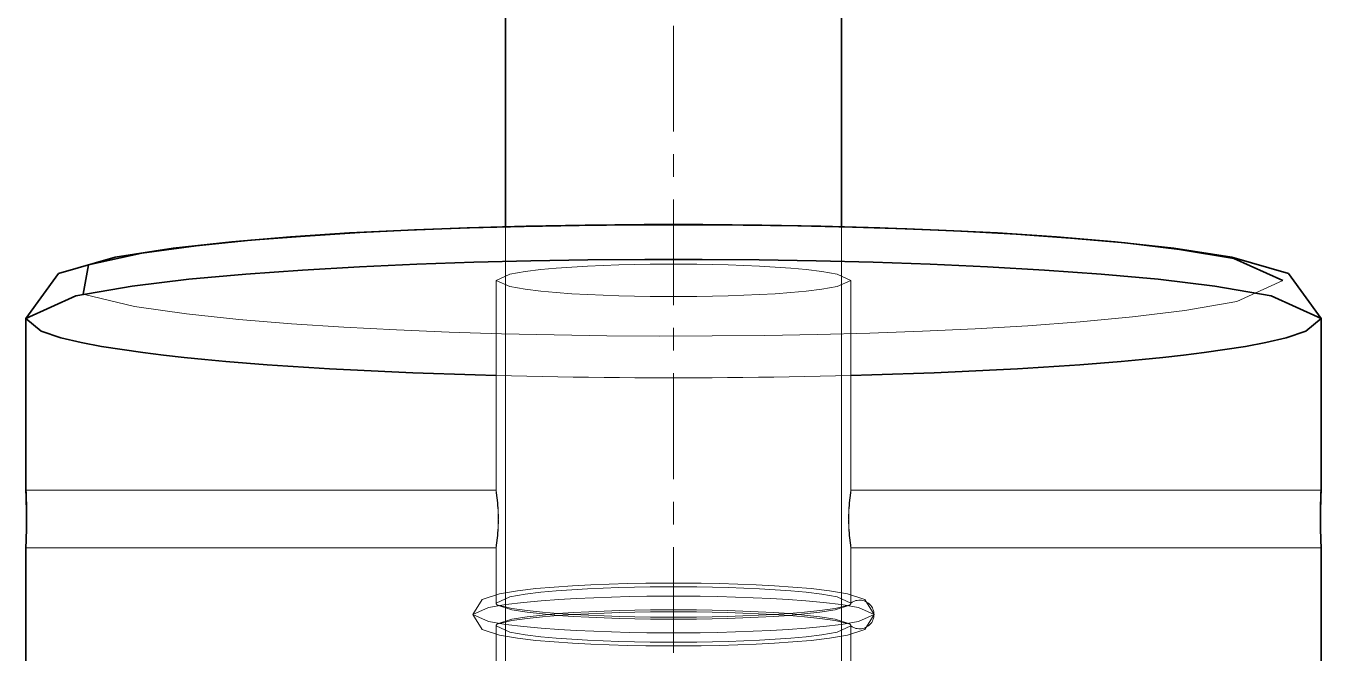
# Model space of a CAD drawing. Header units: millimetres. Extents: x 10 to 410, y 10 to 287.
# Drawn here: x 105.22 to 113.78, y 210.4 to 214.55 of the extents above; entities that cross this region are included whole.
import ezdxf

# ---------------------------------------------------------------- set-up
doc = ezdxf.new("R2010")
doc.units = ezdxf.units.MM
doc.linetypes.add('CENTER', pattern=[1.15, 0.7, -0.15, 0.15, -0.15])
doc.linetypes.add('DASHED', pattern=[0.75, 0.5, -0.25])
for name, color, linetype, lineweight in [('CENTER', 4, 'CENTER', 13), ('HIDDEN', 8, 'DASHED', 18), ('VISIBLE', 7, 'CONTINUOUS', 35)]:
    doc.layers.add(name, color=color, linetype=linetype, lineweight=lineweight)

msp = doc.modelspace()

# ---------------------------------------------------------------- linework, layer by layer
at = {"layer": 'CENTER'}
msp.add_line((109.5, 169), (109.5, 273), dxfattribs=at)
at = {"layer": 'HIDDEN'}
for points in [[(108.3895, 203.3861), (108.3895, 203.8137), (108.3895, 204.2413), (108.3895, 204.6688), (108.3895, 205.0964), (108.3895, 205.524), (108.3895, 205.9516), (108.3895, 206.3792), (108.3895, 206.8068), (108.3895, 207.2344), (108.3895, 207.662), (108.3895, 208.0896), (108.3895, 208.5171), (108.3895, 208.9447), (108.3895, 209.3723), (108.3895, 209.7999), (108.3895, 210.2275), (108.3895, 210.6551), (108.3895, 211.0827), (108.3895, 211.5103), (108.3895, 211.9379), (108.3895, 212.3655), (108.3895, 212.793), (108.3895, 213.2206)], [(110.6105, 203.3861), (110.6105, 203.8137), (110.6105, 204.2413), (110.6105, 204.6688), (110.6105, 205.0964), (110.6105, 205.524), (110.6105, 205.9516), (110.6105, 206.3792), (110.6105, 206.8068), (110.6105, 207.2344), (110.6105, 207.662), (110.6105, 208.0896), (110.6105, 208.5171), (110.6105, 208.9447), (110.6105, 209.3723), (110.6105, 209.7999), (110.6105, 210.2275), (110.6105, 210.6551), (110.6105, 211.0827), (110.6105, 211.5103), (110.6105, 211.9379), (110.6105, 212.3655), (110.6105, 212.793), (110.6105, 213.2206)], [(110.6105, 203.3861), (110.6105, 203.8137), (110.6105, 204.2413), (110.6105, 204.6688), (110.6105, 205.0964), (110.6105, 205.524), (110.6105, 205.9516), (110.6105, 206.3792), (110.6105, 206.8068), (110.6105, 207.2344), (110.6105, 207.662), (110.6105, 208.0896), (110.6105, 208.5171), (110.6105, 208.9447), (110.6105, 209.3723), (110.6105, 209.7999), (110.6105, 210.2275), (110.6105, 210.6551), (110.6105, 211.0827), (110.6105, 211.5103), (110.6105, 211.9379), (110.6105, 212.3655), (110.6105, 212.793), (110.6105, 213.2206)], [(108.326, 212.865), (108.4167, 212.9064), (108.5187, 212.924), (108.6214, 212.9363), (108.7245, 212.9457), (108.8277, 212.9531), (108.931, 212.959), (109.0344, 212.9637), (109.1378, 212.9672), (109.2413, 212.9698), (109.3448, 212.9715), (109.4483, 212.9724), (109.5517, 212.9724), (109.6552, 212.9715), (109.7587, 212.9698), (109.8622, 212.9672), (109.9656, 212.9637), (110.069, 212.959), (110.1723, 212.9531), (110.2755, 212.9457), (110.3786, 212.9363), (110.4813, 212.924), (110.5833, 212.9064), (110.674, 212.865)], [(113.5297, 212.865), (113.2253, 212.7245), (112.8824, 212.6646), (112.5368, 212.6227), (112.1902, 212.5905), (111.843, 212.5651), (111.4954, 212.5447), (111.1477, 212.5286), (110.7997, 212.516), (110.4517, 212.5068), (110.1036, 212.5005), (109.7555, 212.4971), (109.4074, 212.4964), (109.0592, 212.4985), (108.7111, 212.5035), (108.3631, 212.5113), (108.0151, 212.5223), (107.6673, 212.5367), (107.3196, 212.555), (106.9722, 212.5779), (106.6253, 212.6067), (106.2791, 212.6435), (105.9346, 212.6932), (105.5962, 212.7736)], [(110.674, 212.865), (110.5833, 212.8236), (110.4813, 212.8061), (110.3786, 212.7938), (110.2755, 212.7844), (110.1723, 212.777), (110.069, 212.7711), (109.9656, 212.7664), (109.8622, 212.7629), (109.7587, 212.7603), (109.6552, 212.7586), (109.5517, 212.7577), (109.4483, 212.7577), (109.3448, 212.7586), (109.2413, 212.7603), (109.1378, 212.7629), (109.0344, 212.7664), (108.931, 212.7711), (108.8277, 212.777), (108.7245, 212.7844), (108.6214, 212.7938), (108.5187, 212.8061), (108.4167, 212.8236), (108.326, 212.865)], [(108.326, 211.4748), (108.326, 211.5352), (108.326, 211.5957), (108.326, 211.6561), (108.326, 211.7166), (108.326, 211.777), (108.326, 211.8375), (108.326, 211.8979), (108.326, 211.9584), (108.326, 212.0188), (108.326, 212.0792), (108.326, 212.1397), (108.326, 212.2001), (108.326, 212.2606), (108.326, 212.321), (108.326, 212.3815), (108.326, 212.4419), (108.326, 212.5024), (108.326, 212.5628), (108.326, 212.6233), (108.326, 212.6837), (108.326, 212.7441), (108.326, 212.8046), (108.326, 212.865)], [(110.674, 211.4748), (110.674, 211.5352), (110.674, 211.5957), (110.674, 211.6561), (110.674, 211.7166), (110.674, 211.777), (110.674, 211.8375), (110.674, 211.8979), (110.674, 211.9584), (110.674, 212.0188), (110.674, 212.0792), (110.674, 212.1397), (110.674, 212.2001), (110.674, 212.2606), (110.674, 212.321), (110.674, 212.3815), (110.674, 212.4419), (110.674, 212.5024), (110.674, 212.5628), (110.674, 212.6233), (110.674, 212.6837), (110.674, 212.7441), (110.674, 212.8046), (110.674, 212.865)], [(110.674, 212.865), (110.674, 212.865), (110.674, 212.865), (110.674, 212.865), (110.674, 212.865), (110.674, 212.865), (110.674, 212.865), (110.674, 212.865), (110.674, 212.865), (110.674, 212.865), (110.674, 212.865), (110.674, 212.865), (110.674, 212.865), (110.674, 212.865), (110.674, 212.865), (110.674, 212.865), (110.674, 212.865), (110.674, 212.865), (110.674, 212.865), (110.674, 212.865), (110.674, 212.865), (110.674, 212.865), (110.674, 212.865), (110.674, 212.865)], [(110.674, 211.4748), (110.674, 211.5352), (110.674, 211.5957), (110.674, 211.6561), (110.674, 211.7166), (110.674, 211.777), (110.674, 211.8375), (110.674, 211.8979), (110.674, 211.9584), (110.674, 212.0188), (110.674, 212.0792), (110.674, 212.1397), (110.674, 212.2001), (110.674, 212.2606), (110.674, 212.321), (110.674, 212.3815), (110.674, 212.4419), (110.674, 212.5024), (110.674, 212.5628), (110.674, 212.6233), (110.674, 212.6837), (110.674, 212.7441), (110.674, 212.8046), (110.674, 212.865)], [(110.674, 212.2353), (110.5719, 212.2328), (110.4699, 212.2305), (110.3678, 212.2285), (110.2657, 212.2266), (110.1636, 212.2251), (110.0615, 212.2237), (109.9594, 212.2226), (109.8573, 212.2217), (109.7552, 212.221), (109.6531, 212.2206), (109.551, 212.2204), (109.449, 212.2204), (109.3469, 212.2206), (109.2448, 212.221), (109.1427, 212.2217), (109.0406, 212.2226), (108.9385, 212.2237), (108.8364, 212.2251), (108.7343, 212.2266), (108.6322, 212.2285), (108.5301, 212.2305), (108.4281, 212.2328), (108.326, 212.2353)], [(105.2165, 211.4756), (105.3517, 211.4756), (105.4869, 211.4756), (105.6221, 211.4756), (105.7573, 211.4756), (105.8925, 211.4756), (106.0277, 211.4756), (106.1629, 211.4756), (106.2981, 211.4756), (106.4333, 211.4756), (106.5685, 211.4756), (106.7037, 211.4756), (106.8389, 211.4756), (106.9741, 211.4756), (107.1093, 211.4756), (107.2445, 211.4756), (107.3797, 211.4756), (107.5149, 211.4756), (107.6501, 211.4756), (107.7853, 211.4756), (107.9205, 211.4756), (108.0557, 211.4756), (108.1909, 211.4756), (108.3261, 211.4756)], [(108.326, 211.4748), (108.326, 211.4748), (108.326, 211.4749), (108.326, 211.4749), (108.326, 211.4749), (108.326, 211.475), (108.326, 211.475), (108.326, 211.475), (108.326, 211.4751), (108.326, 211.4751), (108.326, 211.4752), (108.326, 211.4752), (108.326, 211.4752), (108.326, 211.4753), (108.326, 211.4753), (108.326, 211.4753), (108.326, 211.4754), (108.326, 211.4754), (108.326, 211.4754), (108.3261, 211.4755), (108.3261, 211.4755), (108.3261, 211.4755), (108.3261, 211.4756), (108.3261, 211.4756)], [(108.3261, 211.4756), (108.3296, 211.4594), (108.3322, 211.443), (108.3344, 211.4266), (108.3362, 211.4101), (108.3378, 211.3935), (108.339, 211.377), (108.34, 211.3604), (108.3408, 211.3439), (108.3413, 211.3273), (108.3415, 211.3107), (108.3415, 211.2941), (108.3413, 211.2775), (108.3408, 211.2609), (108.3401, 211.2443), (108.3392, 211.2277), (108.3381, 211.2112), (108.3367, 211.1946), (108.3352, 211.1781), (108.3335, 211.1616), (108.3317, 211.1451), (108.3297, 211.1286), (108.3277, 211.1121), (108.326, 211.0956)], [(108.3261, 211.0948), (108.3296, 211.111), (108.3322, 211.1274), (108.3344, 211.1439), (108.3362, 211.1604), (108.3378, 211.1769), (108.339, 211.1934), (108.34, 211.21), (108.3408, 211.2266), (108.3413, 211.2432), (108.3415, 211.2598), (108.3415, 211.2764), (108.3413, 211.2929), (108.3408, 211.3095), (108.3401, 211.3261), (108.3392, 211.3427), (108.3381, 211.3593), (108.3367, 211.3758), (108.3352, 211.3923), (108.3335, 211.4088), (108.3317, 211.4253), (108.3297, 211.4418), (108.3277, 211.4583), (108.326, 211.4748)], [(110.6739, 211.4756), (110.6704, 211.4594), (110.6678, 211.443), (110.6656, 211.4266), (110.6638, 211.4101), (110.6622, 211.3935), (110.661, 211.377), (110.66, 211.3604), (110.6592, 211.3439), (110.6587, 211.3273), (110.6585, 211.3107), (110.6585, 211.2941), (110.6587, 211.2775), (110.6592, 211.2609), (110.6599, 211.2443), (110.6608, 211.2277), (110.6619, 211.2112), (110.6633, 211.1946), (110.6648, 211.1781), (110.6665, 211.1616), (110.6683, 211.1451), (110.6703, 211.1286), (110.6723, 211.1121), (110.674, 211.0956)], [(110.6739, 211.0948), (110.6704, 211.111), (110.6678, 211.1274), (110.6656, 211.1439), (110.6638, 211.1604), (110.6622, 211.1769), (110.661, 211.1934), (110.66, 211.21), (110.6592, 211.2266), (110.6587, 211.2432), (110.6585, 211.2598), (110.6585, 211.2764), (110.6587, 211.2929), (110.6592, 211.3095), (110.6599, 211.3261), (110.6608, 211.3427), (110.6619, 211.3593), (110.6633, 211.3758), (110.6648, 211.3923), (110.6665, 211.4088), (110.6683, 211.4253), (110.6703, 211.4418), (110.6723, 211.4583), (110.674, 211.4748)], [(110.674, 211.4748), (110.674, 211.4748), (110.674, 211.4749), (110.674, 211.4749), (110.674, 211.4749), (110.674, 211.475), (110.674, 211.475), (110.674, 211.475), (110.674, 211.4751), (110.674, 211.4751), (110.674, 211.4752), (110.674, 211.4752), (110.674, 211.4752), (110.674, 211.4753), (110.674, 211.4753), (110.674, 211.4753), (110.674, 211.4754), (110.674, 211.4754), (110.674, 211.4754), (110.6739, 211.4755), (110.6739, 211.4755), (110.6739, 211.4755), (110.6739, 211.4756), (110.6739, 211.4756)], [(110.6739, 211.4756), (110.8091, 211.4756), (110.9443, 211.4756), (111.0795, 211.4756), (111.2147, 211.4756), (111.3499, 211.4756), (111.4851, 211.4756), (111.6203, 211.4756), (111.7555, 211.4756), (111.8907, 211.4756), (112.0259, 211.4756), (112.1611, 211.4756), (112.2963, 211.4756), (112.4315, 211.4756), (112.5667, 211.4756), (112.7019, 211.4756), (112.8371, 211.4756), (112.9723, 211.4756), (113.1075, 211.4756), (113.2427, 211.4756), (113.3779, 211.4756), (113.5131, 211.4756), (113.6483, 211.4756), (113.7835, 211.4756)], [(110.674, 211.4748), (110.674, 211.4748), (110.674, 211.4748), (110.674, 211.4748), (110.674, 211.4748), (110.674, 211.4748), (110.674, 211.4748), (110.674, 211.4748), (110.674, 211.4748), (110.674, 211.4748), (110.674, 211.4748), (110.674, 211.4748), (110.674, 211.4748), (110.674, 211.4748), (110.674, 211.4748), (110.674, 211.4748), (110.674, 211.4748), (110.674, 211.4748), (110.674, 211.4748), (110.674, 211.4748), (110.674, 211.4748), (110.674, 211.4748), (110.674, 211.4748), (110.674, 211.4748)], [(105.2165, 211.0948), (105.2171, 211.1031), (105.2175, 211.1114), (105.2179, 211.1197), (105.2182, 211.128), (105.2185, 211.1363), (105.2188, 211.1445), (105.2191, 211.1528), (105.2193, 211.1611), (105.2195, 211.1694), (105.2197, 211.1777), (105.2199, 211.186), (105.2201, 211.1943), (105.2202, 211.2026), (105.2203, 211.2109), (105.2204, 211.2192), (105.2205, 211.2275), (105.2206, 211.2358), (105.2207, 211.2441), (105.2207, 211.2524), (105.2207, 211.2607), (105.2207, 211.269), (105.2207, 211.2773), (105.2207, 211.2856)], [(113.7835, 211.0948), (113.7829, 211.1031), (113.7825, 211.1113), (113.7821, 211.1196), (113.7818, 211.1278), (113.7815, 211.1361), (113.7812, 211.1444), (113.7809, 211.1526), (113.7807, 211.1609), (113.7805, 211.1692), (113.7803, 211.1774), (113.7801, 211.1857), (113.7799, 211.1939), (113.7798, 211.2022), (113.7797, 211.2105), (113.7796, 211.2187), (113.7795, 211.227), (113.7794, 211.2353), (113.7793, 211.2435), (113.7793, 211.2518), (113.7793, 211.2601), (113.7793, 211.2683), (113.7793, 211.2766), (113.7793, 211.2849)], [(105.2165, 211.0948), (105.3517, 211.0948), (105.4869, 211.0948), (105.6221, 211.0948), (105.7573, 211.0948), (105.8925, 211.0948), (106.0277, 211.0948), (106.1629, 211.0948), (106.2981, 211.0948), (106.4333, 211.0948), (106.5685, 211.0948), (106.7037, 211.0948), (106.8389, 211.0948), (106.9741, 211.0948), (107.1093, 211.0948), (107.2445, 211.0948), (107.3797, 211.0948), (107.5149, 211.0948), (107.6501, 211.0948), (107.7853, 211.0948), (107.9205, 211.0948), (108.0557, 211.0948), (108.1909, 211.0948), (108.3261, 211.0948)], [(108.326, 211.0956), (108.326, 211.0956), (108.326, 211.0956), (108.326, 211.0955), (108.326, 211.0955), (108.326, 211.0955), (108.326, 211.0954), (108.326, 211.0954), (108.326, 211.0953), (108.326, 211.0953), (108.326, 211.0953), (108.326, 211.0952), (108.326, 211.0952), (108.326, 211.0952), (108.326, 211.0951), (108.326, 211.0951), (108.326, 211.0951), (108.326, 211.095), (108.326, 211.095), (108.3261, 211.0949), (108.3261, 211.0949), (108.3261, 211.0949), (108.3261, 211.0948), (108.3261, 211.0948)], [(108.326, 211.0956), (108.326, 211.0956), (108.326, 211.0956), (108.326, 211.0956), (108.326, 211.0956), (108.326, 211.0956), (108.326, 211.0956), (108.326, 211.0956), (108.326, 211.0956), (108.326, 211.0956), (108.326, 211.0956), (108.326, 211.0956), (108.326, 211.0956), (108.326, 211.0956), (108.326, 211.0956), (108.326, 211.0956), (108.326, 211.0956), (108.326, 211.0956), (108.326, 211.0956), (108.326, 211.0956), (108.326, 211.0956), (108.326, 211.0956), (108.326, 211.0956), (108.326, 211.0956)], [(108.326, 210.7291), (108.326, 210.745), (108.326, 210.761), (108.326, 210.7769), (108.326, 210.7929), (108.326, 210.8088), (108.326, 210.8247), (108.326, 210.8407), (108.326, 210.8566), (108.326, 210.8725), (108.326, 210.8885), (108.326, 210.9044), (108.326, 210.9203), (108.326, 210.9363), (108.326, 210.9522), (108.326, 210.9681), (108.326, 210.9841), (108.326, 211), (108.326, 211.016), (108.326, 211.0319), (108.326, 211.0478), (108.326, 211.0638), (108.326, 211.0797), (108.326, 211.0956)], [(110.674, 211.0956), (110.674, 211.0956), (110.674, 211.0956), (110.674, 211.0955), (110.674, 211.0955), (110.674, 211.0955), (110.674, 211.0954), (110.674, 211.0954), (110.674, 211.0953), (110.674, 211.0953), (110.674, 211.0953), (110.674, 211.0952), (110.674, 211.0952), (110.674, 211.0952), (110.674, 211.0951), (110.674, 211.0951), (110.674, 211.0951), (110.674, 211.095), (110.674, 211.095), (110.6739, 211.0949), (110.6739, 211.0949), (110.6739, 211.0949), (110.6739, 211.0948), (110.6739, 211.0948)], [(110.6739, 211.0948), (110.8091, 211.0948), (110.9443, 211.0948), (111.0795, 211.0948), (111.2147, 211.0948), (111.3499, 211.0948), (111.4851, 211.0948), (111.6203, 211.0948), (111.7555, 211.0948), (111.8907, 211.0948), (112.0259, 211.0948), (112.1611, 211.0948), (112.2963, 211.0948), (112.4315, 211.0948), (112.5667, 211.0948), (112.7019, 211.0948), (112.8371, 211.0948), (112.9723, 211.0948), (113.1075, 211.0948), (113.2427, 211.0948), (113.3779, 211.0948), (113.5131, 211.0948), (113.6483, 211.0948), (113.7835, 211.0948)], [(110.674, 211.0956), (110.674, 211.0956), (110.674, 211.0956), (110.674, 211.0956), (110.674, 211.0956), (110.674, 211.0956), (110.674, 211.0956), (110.674, 211.0956), (110.674, 211.0956), (110.674, 211.0956), (110.674, 211.0956), (110.674, 211.0956), (110.674, 211.0956), (110.674, 211.0956), (110.674, 211.0956), (110.674, 211.0956), (110.674, 211.0956), (110.674, 211.0956), (110.674, 211.0956), (110.674, 211.0956), (110.674, 211.0956), (110.674, 211.0956), (110.674, 211.0956), (110.674, 211.0956)], [(110.674, 210.7291), (110.674, 210.745), (110.674, 210.761), (110.674, 210.7769), (110.674, 210.7929), (110.674, 210.8088), (110.674, 210.8247), (110.674, 210.8407), (110.674, 210.8566), (110.674, 210.8725), (110.674, 210.8885), (110.674, 210.9044), (110.674, 210.9203), (110.674, 210.9363), (110.674, 210.9522), (110.674, 210.9681), (110.674, 210.9841), (110.674, 211), (110.674, 211.016), (110.674, 211.0319), (110.674, 211.0478), (110.674, 211.0638), (110.674, 211.0797), (110.674, 211.0956)], [(110.674, 210.7291), (110.674, 210.745), (110.674, 210.761), (110.674, 210.7769), (110.674, 210.7929), (110.674, 210.8088), (110.674, 210.8247), (110.674, 210.8407), (110.674, 210.8566), (110.674, 210.8725), (110.674, 210.8885), (110.674, 210.9044), (110.674, 210.9203), (110.674, 210.9363), (110.674, 210.9522), (110.674, 210.9681), (110.674, 210.9841), (110.674, 211), (110.674, 211.016), (110.674, 211.0319), (110.674, 211.0478), (110.674, 211.0638), (110.674, 211.0797), (110.674, 211.0956)], [(108.1737, 210.6533), (108.2344, 210.7521), (108.349, 210.7908), (108.4689, 210.8109), (108.5896, 210.8248), (108.7107, 210.8352), (108.8319, 210.8433), (108.9533, 210.8495), (109.0747, 210.8542), (109.1962, 210.8577), (109.3177, 210.8599), (109.4392, 210.861), (109.5608, 210.861), (109.6823, 210.8599), (109.8038, 210.8577), (109.9253, 210.8542), (110.0467, 210.8495), (110.1681, 210.8433), (110.2893, 210.8352), (110.4104, 210.8248), (110.5311, 210.8109), (110.651, 210.7908), (110.7656, 210.7521), (110.8263, 210.6533)], [(108.326, 210.7291), (108.4167, 210.7705), (108.5187, 210.7881), (108.6214, 210.8004), (108.7245, 210.8098), (108.8277, 210.8172), (108.931, 210.8231), (109.0344, 210.8277), (109.1378, 210.8313), (109.2413, 210.8339), (109.3448, 210.8356), (109.4483, 210.8364), (109.5517, 210.8364), (109.6552, 210.8356), (109.7587, 210.8339), (109.8622, 210.8313), (109.9656, 210.8277), (110.069, 210.8231), (110.1723, 210.8172), (110.2755, 210.8098), (110.3786, 210.8004), (110.4813, 210.7881), (110.5833, 210.7705), (110.674, 210.7291)], [(108.1737, 210.6533), (108.2762, 210.7001), (108.3913, 210.7199), (108.5074, 210.7338), (108.6239, 210.7444), (108.7405, 210.7528), (108.8572, 210.7594), (108.974, 210.7647), (109.0909, 210.7687), (109.2077, 210.7717), (109.3246, 210.7736), (109.4415, 210.7745), (109.5585, 210.7745), (109.6754, 210.7736), (109.7923, 210.7717), (109.9092, 210.7687), (110.026, 210.7647), (110.1428, 210.7594), (110.2595, 210.7528), (110.3761, 210.7444), (110.4926, 210.7338), (110.6087, 210.7199), (110.7238, 210.7001), (110.8263, 210.6533)], [(108.3348, 210.716), (108.3343, 210.7164), (108.3337, 210.7168), (108.3332, 210.7173), (108.3326, 210.7177), (108.3321, 210.7182), (108.3315, 210.7187), (108.331, 210.7192), (108.3305, 210.7197), (108.33, 210.7202), (108.3296, 210.7207), (108.3291, 210.7213), (108.3287, 210.7219), (108.3283, 210.7224), (108.3279, 210.723), (108.3275, 210.7237), (108.3272, 210.7243), (108.3269, 210.7249), (108.3266, 210.7256), (108.3264, 210.7263), (108.3262, 210.727), (108.3261, 210.7277), (108.326, 210.7284), (108.326, 210.7291)], [(110.6686, 210.7182), (110.5696, 210.694), (110.4685, 210.6796), (110.367, 210.6689), (110.2652, 210.6605), (110.1634, 210.6537), (110.0614, 210.6483), (109.9594, 210.644), (109.8573, 210.6407), (109.7553, 210.6383), (109.6532, 210.6367), (109.5511, 210.6359), (109.449, 210.6359), (109.3468, 210.6367), (109.2448, 210.6383), (109.1427, 210.6407), (109.0406, 210.644), (108.9386, 210.6483), (108.8366, 210.6537), (108.7348, 210.6605), (108.633, 210.6689), (108.5315, 210.6796), (108.4304, 210.694), (108.3314, 210.7182)], [(108.3314, 210.7182), (108.3316, 210.7181), (108.3317, 210.718), (108.3319, 210.718), (108.332, 210.7179), (108.3322, 210.7178), (108.3323, 210.7177), (108.3325, 210.7176), (108.3326, 210.7175), (108.3328, 210.7174), (108.3329, 210.7173), (108.3331, 210.7172), (108.3332, 210.7171), (108.3334, 210.717), (108.3335, 210.7169), (108.3337, 210.7168), (108.3338, 210.7167), (108.334, 210.7166), (108.3341, 210.7165), (108.3343, 210.7164), (108.3344, 210.7163), (108.3346, 210.7162), (108.3347, 210.7161), (108.3348, 210.716)], [(108.3314, 210.5883), (108.4304, 210.6126), (108.5315, 210.627), (108.633, 210.6377), (108.7348, 210.6461), (108.8366, 210.6528), (108.9386, 210.6582), (109.0406, 210.6625), (109.1427, 210.6659), (109.2447, 210.6683), (109.3468, 210.6699), (109.4489, 210.6706), (109.551, 210.6706), (109.6532, 210.6699), (109.7552, 210.6683), (109.8573, 210.6659), (109.9594, 210.6625), (110.0614, 210.6582), (110.1634, 210.6528), (110.2652, 210.6461), (110.367, 210.6377), (110.4685, 210.627), (110.5696, 210.6126), (110.6686, 210.5883)], [(110.6652, 210.716), (110.5686, 210.6846), (110.4679, 210.6683), (110.3665, 210.6566), (110.2648, 210.6476), (110.163, 210.6405), (110.0611, 210.6348), (109.9592, 210.6302), (109.8572, 210.6268), (109.7551, 210.6243), (109.6531, 210.6226), (109.551, 210.6218), (109.449, 210.6218), (109.3469, 210.6226), (109.2449, 210.6243), (109.1428, 210.6268), (109.0408, 210.6302), (108.9389, 210.6348), (108.837, 210.6405), (108.7352, 210.6476), (108.6335, 210.6566), (108.5321, 210.6683), (108.4314, 210.6846), (108.3348, 210.716)], [(108.3348, 210.5906), (108.4314, 210.6219), (108.5321, 210.6382), (108.6335, 210.6499), (108.7352, 210.6589), (108.837, 210.6661), (108.9389, 210.6718), (109.0408, 210.6763), (109.1428, 210.6798), (109.2449, 210.6823), (109.3469, 210.684), (109.449, 210.6848), (109.551, 210.6848), (109.6531, 210.684), (109.7551, 210.6823), (109.8572, 210.6798), (109.9592, 210.6763), (110.0611, 210.6718), (110.163, 210.6661), (110.2648, 210.6589), (110.3665, 210.6499), (110.4679, 210.6382), (110.5686, 210.6219), (110.6652, 210.5906)], [(110.674, 210.7291), (110.674, 210.7284), (110.6739, 210.7277), (110.6738, 210.727), (110.6736, 210.7263), (110.6734, 210.7256), (110.6731, 210.7249), (110.6728, 210.7243), (110.6725, 210.7237), (110.6721, 210.723), (110.6717, 210.7224), (110.6713, 210.7219), (110.6709, 210.7213), (110.6704, 210.7207), (110.67, 210.7202), (110.6695, 210.7197), (110.669, 210.7192), (110.6685, 210.7187), (110.6679, 210.7182), (110.6674, 210.7177), (110.6668, 210.7173), (110.6663, 210.7168), (110.6657, 210.7164), (110.6652, 210.716)], [(110.6652, 210.716), (110.6653, 210.7161), (110.6654, 210.7162), (110.6656, 210.7163), (110.6657, 210.7164), (110.6659, 210.7165), (110.666, 210.7166), (110.6662, 210.7167), (110.6663, 210.7168), (110.6665, 210.7169), (110.6666, 210.717), (110.6668, 210.7171), (110.6669, 210.7172), (110.6671, 210.7173), (110.6672, 210.7174), (110.6674, 210.7175), (110.6675, 210.7176), (110.6677, 210.7177), (110.6678, 210.7178), (110.668, 210.7179), (110.6681, 210.718), (110.6683, 210.718), (110.6684, 210.7181), (110.6686, 210.7182)], [(110.8263, 210.6533), (110.8259, 210.6624), (110.8245, 210.6715), (110.8223, 210.6804), (110.8193, 210.689), (110.8154, 210.6973), (110.8108, 210.7051), (110.8054, 210.7125), (110.7993, 210.7194), (110.7926, 210.7256), (110.7854, 210.7312), (110.7776, 210.736), (110.7694, 210.7401), (110.7609, 210.7433), (110.7521, 210.7457), (110.743, 210.7473), (110.7339, 210.748), (110.7248, 210.7479), (110.7157, 210.7468), (110.7068, 210.7449), (110.698, 210.7422), (110.6896, 210.7386), (110.6816, 210.7342), (110.674, 210.7291)], [(110.674, 210.7291), (110.674, 210.7291), (110.674, 210.7291), (110.674, 210.7291), (110.674, 210.7291), (110.674, 210.7291), (110.674, 210.7291), (110.674, 210.7291), (110.674, 210.7291), (110.674, 210.7291), (110.674, 210.7291), (110.674, 210.7291), (110.674, 210.7291), (110.674, 210.7291), (110.674, 210.7291), (110.674, 210.7291), (110.674, 210.7291), (110.674, 210.7291), (110.674, 210.7291), (110.674, 210.7291), (110.674, 210.7291), (110.674, 210.7291), (110.674, 210.7291), (110.674, 210.7291)], [(110.8263, 210.6533), (110.7238, 210.6065), (110.6087, 210.5867), (110.4926, 210.5728), (110.3761, 210.5622), (110.2595, 210.5538), (110.1428, 210.5471), (110.026, 210.5419), (109.9091, 210.5378), (109.7923, 210.5349), (109.6754, 210.533), (109.5585, 210.532), (109.4415, 210.532), (109.3246, 210.533), (109.2077, 210.5349), (109.0908, 210.5378), (108.974, 210.5419), (108.8572, 210.5471), (108.7405, 210.5538), (108.6239, 210.5622), (108.5074, 210.5728), (108.3913, 210.5867), (108.2762, 210.6065), (108.1737, 210.6533)], [(110.8263, 210.6533), (110.7656, 210.5544), (110.651, 210.5157), (110.5311, 210.4956), (110.4104, 210.4818), (110.2893, 210.4714), (110.1681, 210.4633), (110.0467, 210.4571), (109.9253, 210.4523), (109.8038, 210.4489), (109.6823, 210.4467), (109.5608, 210.4456), (109.4392, 210.4456), (109.3177, 210.4467), (109.1962, 210.4489), (109.0747, 210.4523), (108.9533, 210.4571), (108.8319, 210.4633), (108.7107, 210.4714), (108.5896, 210.4818), (108.4689, 210.4956), (108.349, 210.5157), (108.2344, 210.5544), (108.1737, 210.6533)], [(108.326, 210.5774), (108.326, 210.5782), (108.3261, 210.5789), (108.3262, 210.5796), (108.3264, 210.5803), (108.3266, 210.581), (108.3269, 210.5816), (108.3272, 210.5823), (108.3275, 210.5829), (108.3279, 210.5835), (108.3283, 210.5841), (108.3287, 210.5847), (108.3291, 210.5853), (108.3296, 210.5858), (108.33, 210.5864), (108.3305, 210.5869), (108.331, 210.5874), (108.3315, 210.5879), (108.3321, 210.5884), (108.3326, 210.5888), (108.3332, 210.5893), (108.3337, 210.5897), (108.3343, 210.5902), (108.3348, 210.5906)], [(110.674, 210.5774), (110.5833, 210.5361), (110.4813, 210.5185), (110.3786, 210.5062), (110.2755, 210.4968), (110.1723, 210.4894), (110.069, 210.4835), (109.9656, 210.4788), (109.8622, 210.4753), (109.7587, 210.4727), (109.6552, 210.471), (109.5517, 210.4701), (109.4483, 210.4701), (109.3448, 210.471), (109.2413, 210.4727), (109.1378, 210.4753), (109.0344, 210.4788), (108.931, 210.4835), (108.8277, 210.4894), (108.7245, 210.4968), (108.6214, 210.5062), (108.5187, 210.5185), (108.4167, 210.5361), (108.326, 210.5774)], [(108.326, 208.2014), (108.326, 208.3047), (108.326, 208.408), (108.326, 208.5113), (108.326, 208.6146), (108.326, 208.7179), (108.326, 208.8212), (108.326, 208.9245), (108.326, 209.0278), (108.326, 209.1312), (108.326, 209.2345), (108.326, 209.3378), (108.326, 209.4411), (108.326, 209.5444), (108.326, 209.6477), (108.326, 209.751), (108.326, 209.8543), (108.326, 209.9576), (108.326, 210.0609), (108.326, 210.1642), (108.326, 210.2675), (108.326, 210.3708), (108.326, 210.4741), (108.326, 210.5774)], [(108.3348, 210.5906), (108.3347, 210.5905), (108.3346, 210.5904), (108.3344, 210.5903), (108.3343, 210.5902), (108.3341, 210.5901), (108.334, 210.59), (108.3338, 210.5899), (108.3337, 210.5898), (108.3335, 210.5897), (108.3334, 210.5896), (108.3332, 210.5895), (108.3331, 210.5894), (108.3329, 210.5893), (108.3328, 210.5892), (108.3326, 210.5891), (108.3325, 210.589), (108.3323, 210.5889), (108.3322, 210.5888), (108.332, 210.5887), (108.3319, 210.5886), (108.3317, 210.5885), (108.3316, 210.5884), (108.3314, 210.5883)], [(110.6652, 210.5906), (110.6657, 210.5902), (110.6663, 210.5897), (110.6668, 210.5893), (110.6674, 210.5888), (110.6679, 210.5884), (110.6685, 210.5879), (110.669, 210.5874), (110.6695, 210.5869), (110.67, 210.5864), (110.6704, 210.5858), (110.6709, 210.5853), (110.6713, 210.5847), (110.6717, 210.5841), (110.6721, 210.5835), (110.6725, 210.5829), (110.6728, 210.5823), (110.6731, 210.5816), (110.6734, 210.581), (110.6736, 210.5803), (110.6738, 210.5796), (110.6739, 210.5789), (110.674, 210.5782), (110.674, 210.5774)], [(110.6686, 210.5883), (110.6684, 210.5884), (110.6683, 210.5885), (110.6681, 210.5886), (110.668, 210.5887), (110.6678, 210.5888), (110.6677, 210.5889), (110.6675, 210.589), (110.6674, 210.5891), (110.6672, 210.5892), (110.6671, 210.5893), (110.6669, 210.5894), (110.6668, 210.5895), (110.6666, 210.5896), (110.6665, 210.5897), (110.6663, 210.5898), (110.6662, 210.5899), (110.666, 210.59), (110.6659, 210.5901), (110.6657, 210.5902), (110.6656, 210.5903), (110.6654, 210.5904), (110.6653, 210.5905), (110.6652, 210.5906)], [(110.674, 210.5774), (110.6816, 210.5723), (110.6896, 210.568), (110.698, 210.5644), (110.7068, 210.5616), (110.7157, 210.5597), (110.7248, 210.5587), (110.7339, 210.5585), (110.7431, 210.5592), (110.7521, 210.5608), (110.7609, 210.5632), (110.7694, 210.5665), (110.7776, 210.5706), (110.7854, 210.5754), (110.7926, 210.581), (110.7993, 210.5872), (110.8054, 210.594), (110.8108, 210.6014), (110.8154, 210.6093), (110.8193, 210.6176), (110.8223, 210.6262), (110.8245, 210.6351), (110.8259, 210.6441), (110.8263, 210.6533)], [(110.674, 210.5774), (110.674, 210.5774), (110.674, 210.5774), (110.674, 210.5774), (110.674, 210.5774), (110.674, 210.5774), (110.674, 210.5774), (110.674, 210.5774), (110.674, 210.5774), (110.674, 210.5774), (110.674, 210.5774), (110.674, 210.5774), (110.674, 210.5774), (110.674, 210.5774), (110.674, 210.5774), (110.674, 210.5774), (110.674, 210.5774), (110.674, 210.5774), (110.674, 210.5774), (110.674, 210.5774), (110.674, 210.5774), (110.674, 210.5774), (110.674, 210.5774), (110.674, 210.5774)], [(110.674, 208.2014), (110.674, 208.3047), (110.674, 208.408), (110.674, 208.5113), (110.674, 208.6146), (110.674, 208.7179), (110.674, 208.8212), (110.674, 208.9245), (110.674, 209.0278), (110.674, 209.1312), (110.674, 209.2345), (110.674, 209.3378), (110.674, 209.4411), (110.674, 209.5444), (110.674, 209.6477), (110.674, 209.751), (110.674, 209.8543), (110.674, 209.9576), (110.674, 210.0609), (110.674, 210.1642), (110.674, 210.2675), (110.674, 210.3708), (110.674, 210.4741), (110.674, 210.5774)], [(110.674, 208.2014), (110.674, 208.3047), (110.674, 208.408), (110.674, 208.5113), (110.674, 208.6146), (110.674, 208.7179), (110.674, 208.8212), (110.674, 208.9245), (110.674, 209.0278), (110.674, 209.1312), (110.674, 209.2345), (110.674, 209.3378), (110.674, 209.4411), (110.674, 209.5444), (110.674, 209.6477), (110.674, 209.751), (110.674, 209.8543), (110.674, 209.9576), (110.674, 210.0609), (110.674, 210.1642), (110.674, 210.2675), (110.674, 210.3708), (110.674, 210.4741), (110.674, 210.5774)], [(110.8263, 210.6533), (110.8263, 210.6533), (110.8263, 210.6533), (110.8263, 210.6533), (110.8263, 210.6533), (110.8263, 210.6533), (110.8263, 210.6533), (110.8263, 210.6533), (110.8263, 210.6533), (110.8263, 210.6533), (110.8263, 210.6533), (110.8263, 210.6533), (110.8263, 210.6533), (110.8263, 210.6533), (110.8263, 210.6533), (110.8263, 210.6533), (110.8263, 210.6533), (110.8263, 210.6533), (110.8263, 210.6533), (110.8263, 210.6533), (110.8263, 210.6533), (110.8263, 210.6533), (110.8263, 210.6533), (110.8263, 210.6533)], [(110.8263, 210.6533), (110.8263, 210.6533), (110.8263, 210.6533), (110.8263, 210.6533), (110.8263, 210.6533), (110.8263, 210.6533), (110.8263, 210.6533), (110.8263, 210.6533), (110.8263, 210.6533), (110.8263, 210.6533), (110.8263, 210.6533), (110.8263, 210.6533), (110.8263, 210.6533), (110.8263, 210.6533), (110.8263, 210.6533), (110.8263, 210.6533), (110.8263, 210.6533), (110.8263, 210.6533), (110.8263, 210.6533), (110.8263, 210.6533), (110.8263, 210.6533), (110.8263, 210.6533), (110.8263, 210.6533), (110.8263, 210.6533)], [(110.8263, 210.6533), (110.8263, 210.6533), (110.8263, 210.6533), (110.8263, 210.6533), (110.8263, 210.6533), (110.8263, 210.6533), (110.8263, 210.6533), (110.8263, 210.6533), (110.8263, 210.6533), (110.8263, 210.6533), (110.8263, 210.6533), (110.8263, 210.6533), (110.8263, 210.6533), (110.8263, 210.6533), (110.8263, 210.6533), (110.8263, 210.6533), (110.8263, 210.6533), (110.8263, 210.6533), (110.8263, 210.6533), (110.8263, 210.6533), (110.8263, 210.6533), (110.8263, 210.6533), (110.8263, 210.6533), (110.8263, 210.6533)]]:
    msp.add_lwpolyline(points, dxfattribs=at)
at = {"layer": 'VISIBLE'}
for points in [[(108.3895, 213.2206), (108.3895, 215.8153), (108.3895, 218.41), (108.3895, 221.0047), (108.3895, 223.5994), (108.3895, 226.1941), (108.3895, 228.7888), (108.3895, 231.3835), (108.3895, 233.9781), (108.3895, 236.5728), (108.3895, 239.1675), (108.3895, 241.7622), (108.3895, 244.3569), (108.3895, 246.9516), (108.3895, 249.5463), (108.3895, 252.141), (108.3895, 254.7357), (108.3895, 257.3303), (108.3895, 259.925), (108.3895, 262.5197), (108.3895, 265.1144), (108.3895, 267.7091), (108.3895, 270.3038), (108.3895, 272.8985)], [(110.6105, 213.2206), (110.6105, 215.8153), (110.6105, 218.41), (110.6105, 221.0047), (110.6105, 223.5994), (110.6105, 226.1941), (110.6105, 228.7888), (110.6105, 231.3835), (110.6105, 233.9781), (110.6105, 236.5728), (110.6105, 239.1675), (110.6105, 241.7622), (110.6105, 244.3569), (110.6105, 246.9516), (110.6105, 249.5463), (110.6105, 252.141), (110.6105, 254.7357), (110.6105, 257.3303), (110.6105, 259.925), (110.6105, 262.5197), (110.6105, 265.1144), (110.6105, 267.7091), (110.6105, 270.3038), (110.6105, 272.8985)], [(110.6105, 213.2206), (110.6105, 215.8153), (110.6105, 218.41), (110.6105, 221.0047), (110.6105, 223.5994), (110.6105, 226.1941), (110.6105, 228.7888), (110.6105, 231.3835), (110.6105, 233.9781), (110.6105, 236.5728), (110.6105, 239.1675), (110.6105, 241.7622), (110.6105, 244.3569), (110.6105, 246.9516), (110.6105, 249.5463), (110.6105, 252.141), (110.6105, 254.7357), (110.6105, 257.3303), (110.6105, 259.925), (110.6105, 262.5197), (110.6105, 265.1144), (110.6105, 267.7091), (110.6105, 270.3038), (110.6105, 272.8985)], [(105.2165, 212.6123), (105.4326, 212.9105), (105.8062, 213.0186), (106.1914, 213.0787), (106.5789, 213.1213), (106.9675, 213.1536), (107.3566, 213.1787), (107.746, 213.1983), (108.1356, 213.2132), (108.5253, 213.2239), (108.9152, 213.2309), (109.305, 213.2344), (109.6949, 213.2344), (110.0848, 213.2309), (110.4746, 213.2239), (110.8644, 213.2132), (111.254, 213.1983), (111.6434, 213.1787), (112.0325, 213.1536), (112.421, 213.1213), (112.8086, 213.0787), (113.1938, 213.0186), (113.5674, 212.9106), (113.7835, 212.6123)], [(105.5962, 212.7736), (105.6307, 212.968), (105.9842, 213.0452), (106.3432, 213.0942), (106.7033, 213.1305), (107.064, 213.1588), (107.4254, 213.1811), (107.7875, 213.1988), (108.15, 213.2125), (108.5127, 213.2225), (108.8751, 213.2293), (109.2373, 213.233), (109.5992, 213.2336), (109.9607, 213.2313), (110.322, 213.226), (110.6832, 213.2175), (111.0442, 213.2056), (111.4052, 213.1899), (111.7661, 213.1699), (112.127, 213.1446), (112.4876, 213.1125), (112.8478, 213.0703), (113.2063, 213.0098), (113.5297, 212.865)], [(105.2165, 212.6123), (105.5474, 212.7633), (105.9194, 212.8274), (106.2943, 212.8722), (106.6704, 212.9065), (107.047, 212.9336), (107.424, 212.9551), (107.8012, 212.9721), (108.1786, 212.9851), (108.5561, 212.9946), (108.9336, 213.0008), (109.3112, 213.0038), (109.6888, 213.0038), (110.0664, 213.0008), (110.444, 212.9946), (110.8214, 212.9851), (111.1988, 212.9721), (111.576, 212.9551), (111.953, 212.9336), (112.3296, 212.9065), (112.7057, 212.8722), (113.0806, 212.8274), (113.4526, 212.7633), (113.7835, 212.6123)], [(108.326, 212.2353), (108.1883, 212.2392), (108.0506, 212.2434), (107.9129, 212.2482), (107.7753, 212.2535), (107.6377, 212.2593), (107.5001, 212.2657), (107.3625, 212.2726), (107.2249, 212.2802), (107.0874, 212.2884), (106.95, 212.2973), (106.8126, 212.3071), (106.6752, 212.3176), (106.5379, 212.3291), (106.4008, 212.3417), (106.2637, 212.3555), (106.1268, 212.3707), (105.9901, 212.3876), (105.8537, 212.4066), (105.7176, 212.4283), (105.5823, 212.4538), (105.4481, 212.4851), (105.3172, 212.5278), (105.2165, 212.6123)], [(105.2165, 211.4748), (105.2165, 211.5242), (105.2165, 211.5737), (105.2165, 211.6232), (105.2165, 211.6726), (105.2165, 211.7221), (105.2165, 211.7715), (105.2165, 211.821), (105.2165, 211.8704), (105.2165, 211.9199), (105.2165, 211.9693), (105.2165, 212.0188), (105.2165, 212.0683), (105.2165, 212.1177), (105.2165, 212.1672), (105.2165, 212.2166), (105.2165, 212.2661), (105.2165, 212.3155), (105.2165, 212.365), (105.2165, 212.4144), (105.2165, 212.4639), (105.2165, 212.5134), (105.2165, 212.5628), (105.2165, 212.6123)], [(113.7835, 212.6123), (113.6828, 212.5278), (113.5519, 212.4851), (113.4177, 212.4538), (113.2824, 212.4283), (113.1463, 212.4066), (113.0099, 212.3876), (112.8732, 212.3707), (112.7363, 212.3555), (112.5992, 212.3417), (112.4621, 212.3291), (112.3248, 212.3176), (112.1874, 212.3071), (112.05, 212.2973), (111.9126, 212.2884), (111.7751, 212.2802), (111.6375, 212.2726), (111.4999, 212.2657), (111.3623, 212.2593), (111.2247, 212.2535), (111.087, 212.2482), (110.9494, 212.2434), (110.8117, 212.2392), (110.674, 212.2353)], [(113.7835, 211.4748), (113.7835, 211.5243), (113.7835, 211.5737), (113.7835, 211.6232), (113.7835, 211.6726), (113.7835, 211.7221), (113.7835, 211.7715), (113.7835, 211.821), (113.7835, 211.8704), (113.7835, 211.9199), (113.7835, 211.9693), (113.7835, 212.0188), (113.7835, 212.0683), (113.7835, 212.1177), (113.7835, 212.1672), (113.7835, 212.2166), (113.7835, 212.2661), (113.7835, 212.3155), (113.7835, 212.365), (113.7835, 212.4144), (113.7835, 212.4639), (113.7835, 212.5134), (113.7835, 212.5628), (113.7835, 212.6123)], [(113.7835, 212.6123), (113.7835, 212.6123), (113.7835, 212.6123), (113.7835, 212.6123), (113.7835, 212.6123), (113.7835, 212.6123), (113.7835, 212.6123), (113.7835, 212.6123), (113.7835, 212.6123), (113.7835, 212.6123), (113.7835, 212.6123), (113.7835, 212.6123), (113.7835, 212.6123), (113.7835, 212.6123), (113.7835, 212.6123), (113.7835, 212.6123), (113.7835, 212.6123), (113.7835, 212.6123), (113.7835, 212.6123), (113.7835, 212.6123), (113.7835, 212.6123), (113.7835, 212.6123), (113.7835, 212.6123), (113.7835, 212.6123)], [(113.7835, 211.4748), (113.7835, 211.5242), (113.7835, 211.5737), (113.7835, 211.6232), (113.7835, 211.6726), (113.7835, 211.7221), (113.7835, 211.7715), (113.7835, 211.821), (113.7835, 211.8704), (113.7835, 211.9199), (113.7835, 211.9693), (113.7835, 212.0188), (113.7835, 212.0683), (113.7835, 212.1177), (113.7835, 212.1672), (113.7835, 212.2166), (113.7835, 212.2661), (113.7835, 212.3155), (113.7835, 212.365), (113.7835, 212.4144), (113.7835, 212.4639), (113.7835, 212.5134), (113.7835, 212.5628), (113.7835, 212.6123)], [(113.7835, 212.6123), (113.7835, 212.6123), (113.7835, 212.6123), (113.7835, 212.6123), (113.7835, 212.6123), (113.7835, 212.6123), (113.7835, 212.6123), (113.7835, 212.6123), (113.7835, 212.6123), (113.7835, 212.6123), (113.7835, 212.6123), (113.7835, 212.6123), (113.7835, 212.6123), (113.7835, 212.6123), (113.7835, 212.6123), (113.7835, 212.6123), (113.7835, 212.6123), (113.7835, 212.6123), (113.7835, 212.6123), (113.7835, 212.6123), (113.7835, 212.6123), (113.7835, 212.6123), (113.7835, 212.6123), (113.7835, 212.6123)], [(105.2165, 211.4748), (105.2165, 211.4748), (105.2165, 211.4749), (105.2165, 211.4749), (105.2165, 211.4749), (105.2165, 211.475), (105.2165, 211.475), (105.2165, 211.475), (105.2165, 211.4751), (105.2165, 211.4751), (105.2165, 211.4751), (105.2165, 211.4752), (105.2165, 211.4752), (105.2165, 211.4752), (105.2165, 211.4753), (105.2165, 211.4753), (105.2165, 211.4753), (105.2165, 211.4754), (105.2165, 211.4754), (105.2165, 211.4755), (105.2165, 211.4755), (105.2165, 211.4755), (105.2165, 211.4756), (105.2165, 211.4756)], [(105.2165, 211.4756), (105.2175, 211.4591), (105.2182, 211.4426), (105.2188, 211.4261), (105.2193, 211.4096), (105.2197, 211.393), (105.2201, 211.3765), (105.2203, 211.36), (105.2205, 211.3435), (105.2207, 211.3269), (105.2207, 211.3104), (105.2207, 211.2939), (105.2207, 211.2774), (105.2205, 211.2608), (105.2203, 211.2443), (105.2201, 211.2278), (105.2198, 211.2113), (105.2194, 211.1947), (105.219, 211.1782), (105.2186, 211.1617), (105.2181, 211.1452), (105.2175, 211.1287), (105.217, 211.1122), (105.2165, 211.0956)], [(105.2207, 211.2856), (105.2207, 211.2938), (105.2206, 211.302), (105.2205, 211.3103), (105.2204, 211.3185), (105.2203, 211.3267), (105.2202, 211.3349), (105.2201, 211.3432), (105.2199, 211.3514), (105.2198, 211.3596), (105.2196, 211.3679), (105.2194, 211.3761), (105.2192, 211.3843), (105.219, 211.3925), (105.2188, 211.4008), (105.2186, 211.409), (105.2183, 211.4172), (105.2181, 211.4254), (105.2178, 211.4337), (105.2175, 211.4419), (105.2172, 211.4501), (105.217, 211.4583), (105.2167, 211.4666), (105.2165, 211.4748)], [(113.7835, 211.4756), (113.7825, 211.4591), (113.7818, 211.4426), (113.7812, 211.4261), (113.7807, 211.4096), (113.7803, 211.393), (113.7799, 211.3765), (113.7797, 211.36), (113.7795, 211.3435), (113.7793, 211.3269), (113.7793, 211.3104), (113.7793, 211.2939), (113.7793, 211.2774), (113.7795, 211.2608), (113.7797, 211.2443), (113.7799, 211.2278), (113.7802, 211.2113), (113.7806, 211.1947), (113.781, 211.1782), (113.7814, 211.1617), (113.7819, 211.1452), (113.7825, 211.1287), (113.783, 211.1122), (113.7835, 211.0956)], [(113.7793, 211.2849), (113.7793, 211.2931), (113.7794, 211.3014), (113.7795, 211.3096), (113.7796, 211.3179), (113.7797, 211.3262), (113.7798, 211.3344), (113.7799, 211.3427), (113.7801, 211.3509), (113.7802, 211.3592), (113.7804, 211.3675), (113.7806, 211.3757), (113.7808, 211.384), (113.781, 211.3922), (113.7812, 211.4005), (113.7814, 211.4087), (113.7817, 211.417), (113.7819, 211.4253), (113.7822, 211.4335), (113.7825, 211.4418), (113.7828, 211.45), (113.783, 211.4583), (113.7833, 211.4665), (113.7835, 211.4748)], [(113.7835, 211.4748), (113.7835, 211.4748), (113.7835, 211.4749), (113.7835, 211.4749), (113.7835, 211.4749), (113.7835, 211.475), (113.7835, 211.475), (113.7835, 211.475), (113.7835, 211.4751), (113.7835, 211.4751), (113.7835, 211.4751), (113.7835, 211.4752), (113.7835, 211.4752), (113.7835, 211.4752), (113.7835, 211.4753), (113.7835, 211.4753), (113.7835, 211.4754), (113.7835, 211.4754), (113.7835, 211.4754), (113.7835, 211.4755), (113.7835, 211.4755), (113.7835, 211.4755), (113.7835, 211.4756), (113.7835, 211.4756)], [(113.7835, 211.4748), (113.7835, 211.4748), (113.7835, 211.4748), (113.7835, 211.4748), (113.7835, 211.4748), (113.7835, 211.4748), (113.7835, 211.4748), (113.7835, 211.4748), (113.7835, 211.4748), (113.7835, 211.4748), (113.7835, 211.4748), (113.7835, 211.4748), (113.7835, 211.4748), (113.7835, 211.4748), (113.7835, 211.4748), (113.7835, 211.4748), (113.7835, 211.4748), (113.7835, 211.4748), (113.7835, 211.4748), (113.7835, 211.4748), (113.7835, 211.4748), (113.7835, 211.4748), (113.7835, 211.4748), (113.7835, 211.4748)], [(105.2165, 211.0956), (105.2165, 211.0956), (105.2165, 211.0956), (105.2165, 211.0955), (105.2165, 211.0955), (105.2165, 211.0955), (105.2165, 211.0954), (105.2165, 211.0954), (105.2165, 211.0954), (105.2165, 211.0953), (105.2165, 211.0953), (105.2165, 211.0952), (105.2165, 211.0952), (105.2165, 211.0952), (105.2165, 211.0951), (105.2165, 211.0951), (105.2165, 211.0951), (105.2165, 211.095), (105.2165, 211.095), (105.2165, 211.095), (105.2165, 211.0949), (105.2165, 211.0949), (105.2165, 211.0949), (105.2165, 211.0948)], [(105.2165, 211.0956), (105.2165, 211.0956), (105.2165, 211.0956), (105.2165, 211.0956), (105.2165, 211.0956), (105.2165, 211.0956), (105.2165, 211.0956), (105.2165, 211.0956), (105.2165, 211.0956), (105.2165, 211.0956), (105.2165, 211.0956), (105.2165, 211.0956), (105.2165, 211.0956), (105.2165, 211.0956), (105.2165, 211.0956), (105.2165, 211.0956), (105.2165, 211.0956), (105.2165, 211.0956), (105.2165, 211.0956), (105.2165, 211.0956), (105.2165, 211.0956), (105.2165, 211.0956), (105.2165, 211.0956), (105.2165, 211.0956)], [(105.2165, 209.9582), (105.2165, 210.0076), (105.2165, 210.0571), (105.2165, 210.1065), (105.2165, 210.156), (105.2165, 210.2054), (105.2165, 210.2549), (105.2165, 210.3043), (105.2165, 210.3538), (105.2165, 210.4033), (105.2165, 210.4527), (105.2165, 210.5022), (105.2165, 210.5516), (105.2165, 210.6011), (105.2165, 210.6505), (105.2165, 210.7), (105.2165, 210.7494), (105.2165, 210.7989), (105.2165, 210.8484), (105.2165, 210.8978), (105.2165, 210.9473), (105.2165, 210.9967), (105.2165, 211.0462), (105.2165, 211.0956)], [(113.7835, 209.9582), (113.7835, 210.0076), (113.7835, 210.0571), (113.7835, 210.1065), (113.7835, 210.156), (113.7835, 210.2054), (113.7835, 210.2549), (113.7835, 210.3043), (113.7835, 210.3538), (113.7835, 210.4033), (113.7835, 210.4527), (113.7835, 210.5022), (113.7835, 210.5516), (113.7835, 210.6011), (113.7835, 210.6505), (113.7835, 210.7), (113.7835, 210.7494), (113.7835, 210.7989), (113.7835, 210.8484), (113.7835, 210.8978), (113.7835, 210.9473), (113.7835, 210.9967), (113.7835, 211.0462), (113.7835, 211.0956)], [(113.7835, 211.0956), (113.7835, 211.0956), (113.7835, 211.0956), (113.7835, 211.0956), (113.7835, 211.0956), (113.7835, 211.0956), (113.7835, 211.0956), (113.7835, 211.0956), (113.7835, 211.0956), (113.7835, 211.0956), (113.7835, 211.0956), (113.7835, 211.0956), (113.7835, 211.0956), (113.7835, 211.0956), (113.7835, 211.0956), (113.7835, 211.0956), (113.7835, 211.0956), (113.7835, 211.0956), (113.7835, 211.0956), (113.7835, 211.0956), (113.7835, 211.0956), (113.7835, 211.0956), (113.7835, 211.0956), (113.7835, 211.0956)], [(113.7835, 211.0956), (113.7835, 211.0956), (113.7835, 211.0956), (113.7835, 211.0955), (113.7835, 211.0955), (113.7835, 211.0955), (113.7835, 211.0954), (113.7835, 211.0954), (113.7835, 211.0954), (113.7835, 211.0953), (113.7835, 211.0953), (113.7835, 211.0953), (113.7835, 211.0952), (113.7835, 211.0952), (113.7835, 211.0951), (113.7835, 211.0951), (113.7835, 211.0951), (113.7835, 211.095), (113.7835, 211.095), (113.7835, 211.095), (113.7835, 211.0949), (113.7835, 211.0949), (113.7835, 211.0949), (113.7835, 211.0948)], [(113.7835, 209.9582), (113.7835, 210.0076), (113.7835, 210.0571), (113.7835, 210.1065), (113.7835, 210.156), (113.7835, 210.2054), (113.7835, 210.2549), (113.7835, 210.3043), (113.7835, 210.3538), (113.7835, 210.4033), (113.7835, 210.4527), (113.7835, 210.5022), (113.7835, 210.5516), (113.7835, 210.6011), (113.7835, 210.6505), (113.7835, 210.7), (113.7835, 210.7494), (113.7835, 210.7989), (113.7835, 210.8484), (113.7835, 210.8978), (113.7835, 210.9473), (113.7835, 210.9967), (113.7835, 211.0462), (113.7835, 211.0956)]]:
    msp.add_lwpolyline(points, dxfattribs=at)

doc.saveas('drawing.dxf')
